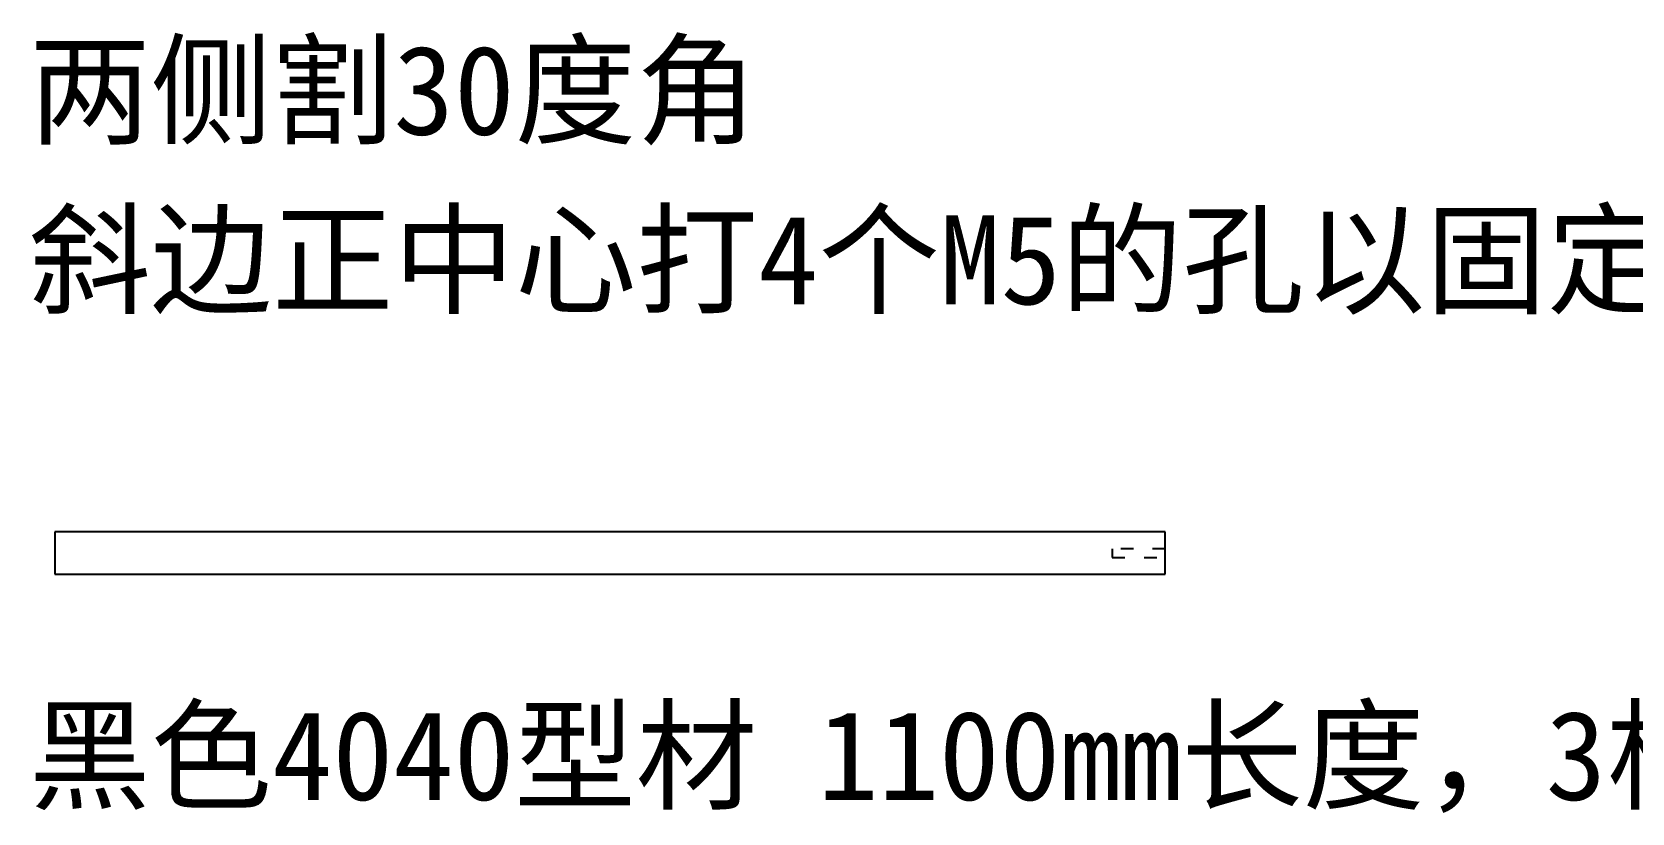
# Model space of a CAD drawing. Header units: millimetres. Extents: x 4699 to 7505, y 9276 to 12323.
# Drawn here: x 4699 to 6212, y 9276 to 10014 of the extents above; entities that cross this region are included whole.
import ezdxf

# ---------------------------------------------------------------- set-up
doc = ezdxf.new("R2010")
doc.units = ezdxf.units.MM
doc.linetypes.add('ACAD_ISO03W100', pattern=[30, 12, -18])
doc.styles.get("Standard").update_dxf_attribs({"font": 'SimSun.ttf'})

msp = doc.modelspace()

# ---------------------------------------------------------------- linework, layer by layer
for p, q in [((4720.253, 9541.137), (4720.253, 9501.137)), ((5770.253, 9541.137), (4720.253, 9541.137)), ((5770.253, 9501.137), (5770.253, 9541.137)), ((4720.253, 9501.137), (5770.253, 9501.137))]:
    msp.add_line(p, q)
at = {"linetype": 'ACAD_ISO03W100'}
for p, q in [((5770.253, 9525.137), (5720.253, 9525.137)), ((5720.253, 9525.137), (5720.253, 9517.137)), ((5770.253, 9521.137), (5770.253, 9525.137)), ((5720.253, 9517.137), (5770.253, 9517.137))]:
    msp.add_line(p, q, dxfattribs=at)

# ---------------------------------------------------------------- texts
for s, height, p in [('两侧割30度角', 84.2176, (4695.826, 9916.517)), ('斜边正中心打4个M5的孔以固定在4040上', 84.21763, (4695.826, 9756.264)), ('黑色4040型材 1100mm长度，3根。单侧攻m8 50mm的螺纹', 84.21763, (4695.826, 9287.838))]:
    msp.add_text(s, height=height).set_placement(p)

doc.saveas('drawing.dxf')
